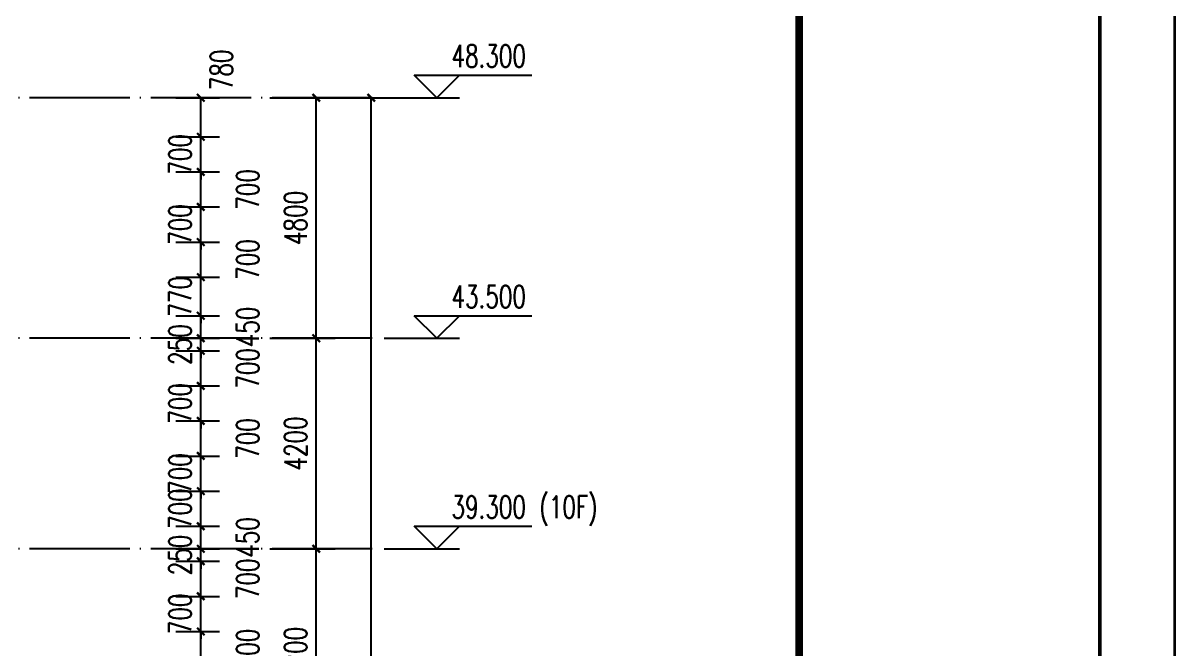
# Model space of a CAD drawing. Header units: millimetres. Extents: x 708158 to 1984082, y -168213 to -53.
# Drawn here: x 1063620 to 1086608, y -48657 to -36167 of the extents above; entities that cross this region are included whole.
import ezdxf

# ---------------------------------------------------------------- set-up
doc = ezdxf.new("R2010")
doc.units = ezdxf.units.MM
doc.header["$LTSCALE"] = 1000
doc.linetypes.add('DOTE', pattern=[2.42, 2, -0.2, 0.02, -0.2])
doc.layers.get('0').update_dxf_attribs({"color": 8})
for name, color, linetype in [('A-AXIS', 1, 'DOTE'), ('DIM_ELEV', 3, 'Continuous'), ('PUB_DIM', 3, 'Continuous'), ('PUB_TEXT', 7, 'Continuous')]:
    doc.layers.add(name, color=color, linetype=linetype)
doc.layers.add('图框', color=4, linetype='Continuous', lineweight=35)
doc.styles.add('_TCH_DIM', font='SIMPLEX', dxfattribs={"bigfont": 'GBCBIG'})
doc.styles.add('_TCH_DIM_T3', font='SIMPLEX', dxfattribs={"width": 0.705882, "bigfont": 'GBCBIG'})
doc.dimstyles.new('_TCH_ARCH&&150', dxfattribs={"dimtxt": 446.25, "dimasz": 150, "dimexe": 375, "dimexo": 450, "dimgap": 189.375, "dimtad": 1, "dimdec": 0, "dimzin": 0, "dimdsep": 46, "dimtxsty": '_TCH_DIM_T3', "dimblk": 'ARCHTICK', "dimcen": 0.09, "dimclrt": 7, "dimazin": 2, "dimtfac": 1, "dimtdec": 0, "dimtix": 1, "dimtmove": 2, "dimatfit": 3, "dimfxl": 1, "dimtolj": 1, "dimtzin": 0, "dimarcsym": 0})

# ---------------------------------------------------------------- blocks, each defined once
blk = doc.blocks.new('A$C998f5811')
at = {"layer": '图框', "color": 4}
blk.add_line((0, 0), (0, 89100), dxfattribs=at)
at = {"layer": '图框', "color": 4, "const_width": 74.2}
blk.add_lwpolyline([(-122400, 1500), (-1500, 1500), (-1500, 87600), (-122400, 87600)], close=True, dxfattribs=at)
at = {"layer": '图框', "const_width": 150}
blk.add_lwpolyline([(-7500, 87600), (-7500, 1500)], dxfattribs=at)
blk = doc.blocks.new('_ArchTick')
at = {"color": 0, "linetype": 'ByBlock', "const_width": 0.3}
blk.add_lwpolyline([(-0.5, -0.5), (0.5, 0.5)], dxfattribs=at)
blk = doc.blocks.new('*D321')
at = {"layer": 'Defpoints', "color": 0, "transparency": 16777216}
for p in [(1066219, -48307), (1067167, -48307), (1066219, -49007)]:
    blk.add_point(p, dxfattribs=at)
at = {"layer": 'PUB_DIM', "color": 0, "lineweight": -2, "transparency": 16777216}
for p, q in [((1066669, -48307), (1067542, -48307)), ((1067167, -49007), (1067167, -48307)), ((1066669, -49007), (1067542, -49007))]:
    blk.add_line(p, q, dxfattribs=at)
at = {"layer": 'PUB_DIM', "color": 0, "lineweight": -2, "transparency": 16777216, "xscale": 150, "yscale": 150, "zscale": 150}
for p, rotation in [((1067167, -48307), 90), ((1067167, -49007), 270)]:
    blk.add_blockref('_ArchTick', p, dxfattribs=dict(at, rotation=rotation))
at = {"layer": 'PUB_DIM', "color": 7, "transparency": 16777216, "insert": (1068105, -48657), "char_height": 446.2, "attachment_point": 5, "rotation": 90, "style": '_TCH_DIM_T3'}
blk.add_mtext('\\A1;700', dxfattribs=at)
blk = doc.blocks.new('*D322')
at = {"layer": 'Defpoints', "color": 0, "transparency": 16777216}
for p in [(1066219, -47607), (1067167, -47607), (1066219, -48307)]:
    blk.add_point(p, dxfattribs=at)
at = {"layer": 'PUB_DIM', "color": 0, "lineweight": -2, "transparency": 16777216}
for p, q in [((1067167, -47607), (1067167, -47457)), ((1066669, -47607), (1067542, -47607)), ((1067167, -48307), (1067167, -47607)), ((1066669, -48307), (1067542, -48307)), ((1067167, -48307), (1067167, -48457))]:
    blk.add_line(p, q, dxfattribs=at)
at = {"layer": 'PUB_DIM', "color": 0, "lineweight": -2, "transparency": 16777216, "xscale": 150, "yscale": 150, "zscale": 150}
for p, rotation in [((1067167, -47607), 270), ((1067167, -48307), 90)]:
    blk.add_blockref('_ArchTick', p, dxfattribs=dict(at, rotation=rotation))
at = {"layer": 'PUB_DIM', "color": 7, "transparency": 16777216, "insert": (1066755, -47957), "char_height": 446.2, "attachment_point": 5, "rotation": 90, "style": '_TCH_DIM_T3'}
blk.add_mtext('\\A1;700', dxfattribs=at)
blk = doc.blocks.new('*D323')
at = {"layer": 'Defpoints', "color": 0, "transparency": 16777216}
for p in [(1066219, -46907), (1067167, -46907), (1066219, -47607)]:
    blk.add_point(p, dxfattribs=at)
at = {"layer": 'PUB_DIM', "color": 0, "lineweight": -2, "transparency": 16777216}
for p, q in [((1066669, -46907), (1067542, -46907)), ((1067167, -47607), (1067167, -46907)), ((1066669, -47607), (1067542, -47607))]:
    blk.add_line(p, q, dxfattribs=at)
at = {"layer": 'PUB_DIM', "color": 0, "lineweight": -2, "transparency": 16777216, "xscale": 150, "yscale": 150, "zscale": 150}
for p, rotation in [((1067167, -46907), 90), ((1067167, -47607), 270)]:
    blk.add_blockref('_ArchTick', p, dxfattribs=dict(at, rotation=rotation))
at = {"layer": 'PUB_DIM', "color": 7, "transparency": 16777216, "insert": (1068105, -47257), "char_height": 446.2, "attachment_point": 5, "rotation": 90, "style": '_TCH_DIM_T3'}
blk.add_mtext('\\A1;700', dxfattribs=at)
blk = doc.blocks.new('*D324')
at = {"layer": 'Defpoints', "color": 0, "transparency": 16777216}
for p in [(1066219, -46657), (1067167, -46657), (1066219, -46907)]:
    blk.add_point(p, dxfattribs=at)
at = {"layer": 'PUB_DIM', "color": 0, "lineweight": -2, "transparency": 16777216}
for p, q in [((1066669, -46657), (1067542, -46657)), ((1067167, -46657), (1067167, -46507)), ((1067167, -46907), (1067167, -46657)), ((1066669, -46907), (1067542, -46907)), ((1067167, -46907), (1067167, -47057))]:
    blk.add_line(p, q, dxfattribs=at)
at = {"layer": 'PUB_DIM', "color": 0, "lineweight": -2, "transparency": 16777216, "xscale": 150, "yscale": 150, "zscale": 150}
for p, rotation in [((1067167, -46657), 270), ((1067167, -46907), 90)]:
    blk.add_blockref('_ArchTick', p, dxfattribs=dict(at, rotation=rotation))
at = {"layer": 'PUB_DIM', "color": 7, "transparency": 16777216, "insert": (1066755, -46782), "char_height": 446.2, "attachment_point": 5, "rotation": 90, "style": '_TCH_DIM_T3'}
blk.add_mtext('\\A1;250', dxfattribs=at)
blk = doc.blocks.new('*D325')
at = {"layer": 'Defpoints', "color": 0, "transparency": 16777216}
for p in [(1066219, -46207), (1067167, -46207), (1066219, -46657)]:
    blk.add_point(p, dxfattribs=at)
at = {"layer": 'PUB_DIM', "color": 0, "lineweight": -2, "transparency": 16777216}
for p, q in [((1066669, -46207), (1067542, -46207)), ((1067167, -46657), (1067167, -46207)), ((1066669, -46657), (1067542, -46657))]:
    blk.add_line(p, q, dxfattribs=at)
at = {"layer": 'PUB_DIM', "color": 0, "lineweight": -2, "transparency": 16777216, "xscale": 150, "yscale": 150, "zscale": 150}
for p, rotation in [((1067167, -46207), 90), ((1067167, -46657), 270)]:
    blk.add_blockref('_ArchTick', p, dxfattribs=dict(at, rotation=rotation))
at = {"layer": 'PUB_DIM', "color": 7, "transparency": 16777216, "insert": (1068105, -46432), "char_height": 446.2, "attachment_point": 5, "rotation": 90, "style": '_TCH_DIM_T3'}
blk.add_mtext('\\A1;450', dxfattribs=at)
blk = doc.blocks.new('*D326')
at = {"layer": 'Defpoints', "color": 0, "transparency": 16777216}
for p in [(1066219, -45507), (1067167, -45507), (1066219, -46207)]:
    blk.add_point(p, dxfattribs=at)
at = {"layer": 'PUB_DIM', "color": 0, "lineweight": -2, "transparency": 16777216}
for p, q in [((1066669, -45507), (1067542, -45507)), ((1067167, -46207), (1067167, -45507)), ((1066669, -46207), (1067542, -46207))]:
    blk.add_line(p, q, dxfattribs=at)
at = {"layer": 'PUB_DIM', "color": 0, "lineweight": -2, "transparency": 16777216, "xscale": 150, "yscale": 150, "zscale": 150}
for p, rotation in [((1067167, -45507), 90), ((1067167, -46207), 270)]:
    blk.add_blockref('_ArchTick', p, dxfattribs=dict(at, rotation=rotation))
at = {"layer": 'PUB_DIM', "color": 7, "transparency": 16777216, "insert": (1066755, -45857), "char_height": 446.2, "attachment_point": 5, "rotation": 90, "style": '_TCH_DIM_T3'}
blk.add_mtext('\\A1;700', dxfattribs=at)
blk = doc.blocks.new('*D327')
at = {"layer": 'Defpoints', "color": 0, "transparency": 16777216}
for p in [(1066219, -44807), (1067167, -44807), (1066219, -45507)]:
    blk.add_point(p, dxfattribs=at)
at = {"layer": 'PUB_DIM', "color": 0, "lineweight": -2, "transparency": 16777216}
for p, q in [((1066669, -44807), (1067542, -44807)), ((1067167, -44807), (1067167, -44657)), ((1067167, -45507), (1067167, -44807)), ((1066669, -45507), (1067542, -45507)), ((1067167, -45507), (1067167, -45657))]:
    blk.add_line(p, q, dxfattribs=at)
at = {"layer": 'PUB_DIM', "color": 0, "lineweight": -2, "transparency": 16777216, "xscale": 150, "yscale": 150, "zscale": 150}
for p, rotation in [((1067167, -44807), 270), ((1067167, -45507), 90)]:
    blk.add_blockref('_ArchTick', p, dxfattribs=dict(at, rotation=rotation))
at = {"layer": 'PUB_DIM', "color": 7, "transparency": 16777216, "insert": (1066755, -45157), "char_height": 446.2, "attachment_point": 5, "rotation": 90, "style": '_TCH_DIM_T3'}
blk.add_mtext('\\A1;700', dxfattribs=at)
blk = doc.blocks.new('*D328')
at = {"layer": 'Defpoints', "color": 0, "transparency": 16777216}
for p in [(1066219, -44107), (1067167, -44107), (1066219, -44807)]:
    blk.add_point(p, dxfattribs=at)
at = {"layer": 'PUB_DIM', "color": 0, "lineweight": -2, "transparency": 16777216}
for p, q in [((1066669, -44107), (1067542, -44107)), ((1067167, -44807), (1067167, -44107)), ((1066669, -44807), (1067542, -44807))]:
    blk.add_line(p, q, dxfattribs=at)
at = {"layer": 'PUB_DIM', "color": 0, "lineweight": -2, "transparency": 16777216, "xscale": 150, "yscale": 150, "zscale": 150}
for p, rotation in [((1067167, -44107), 90), ((1067167, -44807), 270)]:
    blk.add_blockref('_ArchTick', p, dxfattribs=dict(at, rotation=rotation))
at = {"layer": 'PUB_DIM', "color": 7, "transparency": 16777216, "insert": (1068105, -44457), "char_height": 446.2, "attachment_point": 5, "rotation": 90, "style": '_TCH_DIM_T3'}
blk.add_mtext('\\A1;700', dxfattribs=at)
blk = doc.blocks.new('*D329')
at = {"layer": 'Defpoints', "color": 0, "transparency": 16777216}
for p in [(1066219, -43407), (1067167, -43407), (1066219, -44107)]:
    blk.add_point(p, dxfattribs=at)
at = {"layer": 'PUB_DIM', "color": 0, "lineweight": -2, "transparency": 16777216}
for p, q in [((1066669, -43407), (1067542, -43407)), ((1067167, -43407), (1067167, -43257)), ((1067167, -44107), (1067167, -43407)), ((1066669, -44107), (1067542, -44107)), ((1067167, -44107), (1067167, -44257))]:
    blk.add_line(p, q, dxfattribs=at)
at = {"layer": 'PUB_DIM', "color": 0, "lineweight": -2, "transparency": 16777216, "xscale": 150, "yscale": 150, "zscale": 150}
for p, rotation in [((1067167, -43407), 270), ((1067167, -44107), 90)]:
    blk.add_blockref('_ArchTick', p, dxfattribs=dict(at, rotation=rotation))
at = {"layer": 'PUB_DIM', "color": 7, "transparency": 16777216, "insert": (1066755, -43757), "char_height": 446.2, "attachment_point": 5, "rotation": 90, "style": '_TCH_DIM_T3'}
blk.add_mtext('\\A1;700', dxfattribs=at)
blk = doc.blocks.new('*D330')
at = {"layer": 'Defpoints', "color": 0, "transparency": 16777216}
for p in [(1066219, -42707), (1067167, -42707), (1066219, -43407)]:
    blk.add_point(p, dxfattribs=at)
at = {"layer": 'PUB_DIM', "color": 0, "lineweight": -2, "transparency": 16777216}
for p, q in [((1066669, -42707), (1067542, -42707)), ((1067167, -43407), (1067167, -42707)), ((1066669, -43407), (1067542, -43407))]:
    blk.add_line(p, q, dxfattribs=at)
at = {"layer": 'PUB_DIM', "color": 0, "lineweight": -2, "transparency": 16777216, "xscale": 150, "yscale": 150, "zscale": 150}
for p, rotation in [((1067167, -42707), 90), ((1067167, -43407), 270)]:
    blk.add_blockref('_ArchTick', p, dxfattribs=dict(at, rotation=rotation))
at = {"layer": 'PUB_DIM', "color": 7, "transparency": 16777216, "insert": (1068105, -43057), "char_height": 446.2, "attachment_point": 5, "rotation": 90, "style": '_TCH_DIM_T3'}
blk.add_mtext('\\A1;700', dxfattribs=at)
blk = doc.blocks.new('*D331')
at = {"layer": 'Defpoints', "color": 0, "transparency": 16777216}
for p in [(1066219, -42457), (1067167, -42457), (1066219, -42707)]:
    blk.add_point(p, dxfattribs=at)
at = {"layer": 'PUB_DIM', "color": 0, "lineweight": -2, "transparency": 16777216}
for p, q in [((1066669, -42457), (1067542, -42457)), ((1067167, -42457), (1067167, -42307)), ((1067167, -42707), (1067167, -42457)), ((1066669, -42707), (1067542, -42707)), ((1067167, -42707), (1067167, -42857))]:
    blk.add_line(p, q, dxfattribs=at)
at = {"layer": 'PUB_DIM', "color": 0, "lineweight": -2, "transparency": 16777216, "xscale": 150, "yscale": 150, "zscale": 150}
for p, rotation in [((1067167, -42457), 270), ((1067167, -42707), 90)]:
    blk.add_blockref('_ArchTick', p, dxfattribs=dict(at, rotation=rotation))
at = {"layer": 'PUB_DIM', "color": 7, "transparency": 16777216, "insert": (1066755, -42582), "char_height": 446.2, "attachment_point": 5, "rotation": 90, "style": '_TCH_DIM_T3'}
blk.add_mtext('\\A1;250', dxfattribs=at)
blk = doc.blocks.new('*D332')
at = {"layer": 'Defpoints', "color": 0, "transparency": 16777216}
for p in [(1066219, -42007), (1067167, -42007), (1066219, -42457)]:
    blk.add_point(p, dxfattribs=at)
at = {"layer": 'PUB_DIM', "color": 0, "lineweight": -2, "transparency": 16777216}
for p, q in [((1066669, -42007), (1067542, -42007)), ((1067167, -42457), (1067167, -42007)), ((1066669, -42457), (1067542, -42457))]:
    blk.add_line(p, q, dxfattribs=at)
at = {"layer": 'PUB_DIM', "color": 0, "lineweight": -2, "transparency": 16777216, "xscale": 150, "yscale": 150, "zscale": 150}
for p, rotation in [((1067167, -42007), 90), ((1067167, -42457), 270)]:
    blk.add_blockref('_ArchTick', p, dxfattribs=dict(at, rotation=rotation))
at = {"layer": 'PUB_DIM', "color": 7, "transparency": 16777216, "insert": (1068105, -42232), "char_height": 446.2, "attachment_point": 5, "rotation": 90, "style": '_TCH_DIM_T3'}
blk.add_mtext('\\A1;450', dxfattribs=at)
blk = doc.blocks.new('*D333')
at = {"layer": 'Defpoints', "color": 0, "transparency": 16777216}
for p in [(1066219, -41237), (1067167, -41237), (1066219, -42007)]:
    blk.add_point(p, dxfattribs=at)
at = {"layer": 'PUB_DIM', "color": 0, "lineweight": -2, "transparency": 16777216}
for p, q in [((1067167, -41237), (1067167, -41087)), ((1066669, -41237), (1067542, -41237)), ((1067167, -42007), (1067167, -41237)), ((1066669, -42007), (1067542, -42007)), ((1067167, -42007), (1067167, -42157))]:
    blk.add_line(p, q, dxfattribs=at)
at = {"layer": 'PUB_DIM', "color": 0, "lineweight": -2, "transparency": 16777216, "xscale": 150, "yscale": 150, "zscale": 150}
for p, rotation in [((1067167, -41237), 270), ((1067167, -42007), 90)]:
    blk.add_blockref('_ArchTick', p, dxfattribs=dict(at, rotation=rotation))
at = {"layer": 'PUB_DIM', "color": 7, "transparency": 16777216, "insert": (1066755, -41622), "char_height": 446.2, "attachment_point": 5, "rotation": 90, "style": '_TCH_DIM_T3'}
blk.add_mtext('\\A1;770', dxfattribs=at)
blk = doc.blocks.new('*D334')
at = {"layer": 'Defpoints', "color": 0, "transparency": 16777216}
for p in [(1066219, -40537), (1067167, -40537), (1066219, -41237)]:
    blk.add_point(p, dxfattribs=at)
at = {"layer": 'PUB_DIM', "color": 0, "lineweight": -2, "transparency": 16777216}
for p, q in [((1066669, -40537), (1067542, -40537)), ((1067167, -41237), (1067167, -40537)), ((1066669, -41237), (1067542, -41237))]:
    blk.add_line(p, q, dxfattribs=at)
at = {"layer": 'PUB_DIM', "color": 0, "lineweight": -2, "transparency": 16777216, "xscale": 150, "yscale": 150, "zscale": 150}
for p, rotation in [((1067167, -40537), 90), ((1067167, -41237), 270)]:
    blk.add_blockref('_ArchTick', p, dxfattribs=dict(at, rotation=rotation))
at = {"layer": 'PUB_DIM', "color": 7, "transparency": 16777216, "insert": (1068105, -40887), "char_height": 446.2, "attachment_point": 5, "rotation": 90, "style": '_TCH_DIM_T3'}
blk.add_mtext('\\A1;700', dxfattribs=at)
blk = doc.blocks.new('*D335')
at = {"layer": 'Defpoints', "color": 0, "transparency": 16777216}
for p in [(1066219, -39837), (1067167, -39837), (1066219, -40537)]:
    blk.add_point(p, dxfattribs=at)
at = {"layer": 'PUB_DIM', "color": 0, "lineweight": -2, "transparency": 16777216}
for p, q in [((1067167, -39837), (1067167, -39687)), ((1066669, -39837), (1067542, -39837)), ((1067167, -40537), (1067167, -39837)), ((1066669, -40537), (1067542, -40537)), ((1067167, -40537), (1067167, -40687))]:
    blk.add_line(p, q, dxfattribs=at)
at = {"layer": 'PUB_DIM', "color": 0, "lineweight": -2, "transparency": 16777216, "xscale": 150, "yscale": 150, "zscale": 150}
for p, rotation in [((1067167, -39837), 270), ((1067167, -40537), 90)]:
    blk.add_blockref('_ArchTick', p, dxfattribs=dict(at, rotation=rotation))
at = {"layer": 'PUB_DIM', "color": 7, "transparency": 16777216, "insert": (1066755, -40187), "char_height": 446.2, "attachment_point": 5, "rotation": 90, "style": '_TCH_DIM_T3'}
blk.add_mtext('\\A1;700', dxfattribs=at)
blk = doc.blocks.new('*D336')
at = {"layer": 'Defpoints', "color": 0, "transparency": 16777216}
for p in [(1066219, -39137), (1067167, -39137), (1066219, -39837)]:
    blk.add_point(p, dxfattribs=at)
at = {"layer": 'PUB_DIM', "color": 0, "lineweight": -2, "transparency": 16777216}
for p, q in [((1066669, -39137), (1067542, -39137)), ((1067167, -39837), (1067167, -39137)), ((1066669, -39837), (1067542, -39837))]:
    blk.add_line(p, q, dxfattribs=at)
at = {"layer": 'PUB_DIM', "color": 0, "lineweight": -2, "transparency": 16777216, "xscale": 150, "yscale": 150, "zscale": 150}
for p, rotation in [((1067167, -39137), 90), ((1067167, -39837), 270)]:
    blk.add_blockref('_ArchTick', p, dxfattribs=dict(at, rotation=rotation))
at = {"layer": 'PUB_DIM', "color": 7, "transparency": 16777216, "insert": (1068105, -39487), "char_height": 446.2, "attachment_point": 5, "rotation": 90, "style": '_TCH_DIM_T3'}
blk.add_mtext('\\A1;700', dxfattribs=at)
blk = doc.blocks.new('*D337')
at = {"layer": 'Defpoints', "color": 0, "transparency": 16777216}
for p in [(1066219, -38437), (1067167, -38437), (1066219, -39137)]:
    blk.add_point(p, dxfattribs=at)
at = {"layer": 'PUB_DIM', "color": 0, "lineweight": -2, "transparency": 16777216}
for p, q in [((1067167, -38437), (1067167, -38287)), ((1066669, -38437), (1067542, -38437)), ((1067167, -39137), (1067167, -38437)), ((1066669, -39137), (1067542, -39137)), ((1067167, -39137), (1067167, -39287))]:
    blk.add_line(p, q, dxfattribs=at)
at = {"layer": 'PUB_DIM', "color": 0, "lineweight": -2, "transparency": 16777216, "xscale": 150, "yscale": 150, "zscale": 150}
for p, rotation in [((1067167, -38437), 270), ((1067167, -39137), 90)]:
    blk.add_blockref('_ArchTick', p, dxfattribs=dict(at, rotation=rotation))
at = {"layer": 'PUB_DIM', "color": 7, "transparency": 16777216, "insert": (1066755, -38787), "char_height": 446.2, "attachment_point": 5, "rotation": 90, "style": '_TCH_DIM_T3'}
blk.add_mtext('\\A1;700', dxfattribs=at)
blk = doc.blocks.new('*D338')
at = {"layer": 'Defpoints', "color": 0, "transparency": 16777216}
for p in [(1066219, -37657), (1067167, -37657), (1066219, -38437)]:
    blk.add_point(p, dxfattribs=at)
at = {"layer": 'PUB_DIM', "color": 0, "lineweight": -2, "transparency": 16777216}
for p, q in [((1066669, -37657), (1067542, -37657)), ((1067167, -38437), (1067167, -37657)), ((1066669, -38437), (1067542, -38437))]:
    blk.add_line(p, q, dxfattribs=at)
at = {"layer": 'PUB_DIM', "color": 0, "lineweight": -2, "transparency": 16777216, "xscale": 150, "yscale": 150, "zscale": 150}
for p, rotation in [((1067167, -37657), 90), ((1067167, -38437), 270)]:
    blk.add_blockref('_ArchTick', p, dxfattribs=dict(at, rotation=rotation))
at = {"layer": 'PUB_DIM', "color": 7, "transparency": 16777216, "insert": (1067580, -37102), "char_height": 446.2, "attachment_point": 5, "rotation": 90, "style": '_TCH_DIM_T3'}
blk.add_mtext('\\A1;780', dxfattribs=at)
blk = doc.blocks.new('*D755')
at = {"layer": 'Defpoints', "color": 0, "transparency": 16777216}
for p in [(1068094, -37657), (1070567, -37657), (1068094, -85957)]:
    blk.add_point(p, dxfattribs=at)
at = {"layer": 'PUB_DIM', "color": 0, "lineweight": -2, "transparency": 16777216}
for p, q in [((1068544, -37657), (1070942, -37657)), ((1070567, -85957), (1070567, -37657)), ((1068544, -85957), (1070942, -85957))]:
    blk.add_line(p, q, dxfattribs=at)
at = {"layer": 'PUB_DIM', "color": 0, "lineweight": -2, "transparency": 16777216, "xscale": 150, "yscale": 150, "zscale": 150}
for p, rotation in [((1070567, -37657), 90), ((1070567, -85957), 270)]:
    blk.add_blockref('_ArchTick', p, dxfattribs=dict(at, rotation=rotation))
at = {"layer": 'PUB_DIM', "color": 7, "transparency": 16777216, "insert": (1070155, -61807), "char_height": 446.2, "attachment_point": 5, "rotation": 90, "style": '_TCH_DIM_T3'}
blk.add_mtext('\\A1;48300', dxfattribs=at)
blk = doc.blocks.new('*D764')
at = {"layer": 'Defpoints', "color": 0, "transparency": 16777216}
for p in [(1068094, -46657), (1069471, -46657), (1068094, -50857)]:
    blk.add_point(p, dxfattribs=at)
at = {"layer": 'PUB_DIM', "color": 0, "lineweight": -2, "transparency": 16777216}
for p, q in [((1068544, -46657), (1069846, -46657)), ((1069471, -50857), (1069471, -46657)), ((1068544, -50857), (1069846, -50857))]:
    blk.add_line(p, q, dxfattribs=at)
at = {"layer": 'PUB_DIM', "color": 0, "lineweight": -2, "transparency": 16777216, "xscale": 150, "yscale": 150, "zscale": 150}
for p, rotation in [((1069471, -46657), 90), ((1069471, -50857), 270)]:
    blk.add_blockref('_ArchTick', p, dxfattribs=dict(at, rotation=rotation))
at = {"layer": 'PUB_DIM', "color": 7, "transparency": 16777216, "insert": (1069058, -48757), "char_height": 446.2, "attachment_point": 5, "rotation": 90, "style": '_TCH_DIM_T3'}
blk.add_mtext('\\A1;4200', dxfattribs=at)
blk = doc.blocks.new('*D765')
at = {"layer": 'Defpoints', "color": 0, "transparency": 16777216}
for p in [(1068094, -42457), (1069471, -42457), (1068094, -46657)]:
    blk.add_point(p, dxfattribs=at)
at = {"layer": 'PUB_DIM', "color": 0, "lineweight": -2, "transparency": 16777216}
for p, q in [((1068544, -42457), (1069846, -42457)), ((1069471, -46657), (1069471, -42457)), ((1068544, -46657), (1069846, -46657))]:
    blk.add_line(p, q, dxfattribs=at)
at = {"layer": 'PUB_DIM', "color": 0, "lineweight": -2, "transparency": 16777216, "xscale": 150, "yscale": 150, "zscale": 150}
for p, rotation in [((1069471, -42457), 90), ((1069471, -46657), 270)]:
    blk.add_blockref('_ArchTick', p, dxfattribs=dict(at, rotation=rotation))
at = {"layer": 'PUB_DIM', "color": 7, "transparency": 16777216, "insert": (1069058, -44557), "char_height": 446.2, "attachment_point": 5, "rotation": 90, "style": '_TCH_DIM_T3'}
blk.add_mtext('\\A1;4200', dxfattribs=at)
blk = doc.blocks.new('*D766')
at = {"layer": 'Defpoints', "color": 0, "transparency": 16777216}
for p in [(1068094, -37657), (1069471, -37657), (1068094, -42457)]:
    blk.add_point(p, dxfattribs=at)
at = {"layer": 'PUB_DIM', "color": 0, "lineweight": -2, "transparency": 16777216}
for p, q in [((1068544, -37657), (1069846, -37657)), ((1069471, -42457), (1069471, -37657)), ((1068544, -42457), (1069846, -42457))]:
    blk.add_line(p, q, dxfattribs=at)
at = {"layer": 'PUB_DIM', "color": 0, "lineweight": -2, "transparency": 16777216, "xscale": 150, "yscale": 150, "zscale": 150}
for p, rotation in [((1069471, -37657), 90), ((1069471, -42457), 270)]:
    blk.add_blockref('_ArchTick', p, dxfattribs=dict(at, rotation=rotation))
at = {"layer": 'PUB_DIM', "color": 7, "transparency": 16777216, "insert": (1069058, -40057), "char_height": 446.2, "attachment_point": 5, "rotation": 90, "style": '_TCH_DIM_T3'}
blk.add_mtext('\\A1;4800', dxfattribs=at)

msp = doc.modelspace()

# ---------------------------------------------------------------- linework, layer by layer
at = {"layer": 'A-AXIS'}
for p, q in [((1070590.5, -37656.7), (1028603.6, -37656.7)), ((1070590.5, -42456.7), (1028603.6, -42456.7)), ((1070590.5, -46656.7), (1028603.6, -46656.7))]:
    msp.add_line(p, q, dxfattribs=at)
at = {"layer": 'DIM_ELEV'}
for p, q in [((1071877.9, -37656.7), (1071427.9, -37206.7)), ((1071427.9, -37206.7), (1073775.4, -37206.7)), ((1071877.9, -37656.7), (1072327.9, -37206.7)), ((1070827.9, -37656.7), (1072327.9, -37656.7)), ((1071877.9, -42456.7), (1071427.9, -42006.7)), ((1071427.9, -42006.7), (1073775.4, -42006.7)), ((1071877.9, -42456.7), (1072327.9, -42006.7)), ((1070827.9, -42456.7), (1072327.9, -42456.7)), ((1071877.9, -46656.7), (1071427.9, -46206.7)), ((1071427.9, -46206.7), (1073775.4, -46206.7)), ((1071877.9, -46656.7), (1072327.9, -46206.7)), ((1070827.9, -46656.7), (1072327.9, -46656.7))]:
    msp.add_line(p, q, dxfattribs=at)

# ---------------------------------------------------------------- block references
msp.add_blockref('A$C998f5811', (1086607.6, -107699.9))

# ---------------------------------------------------------------- texts
at = {"layer": 'PUB_TEXT', "style": '_TCH_DIM', "width": 0.705882}
for s, p in [('48.300', (1072170.4, -37049.2)), ('43.500', (1072170.4, -41849.2)), ('39.300', (1072170.4, -46049.2)), ('(10F)', (1073925.4, -46049.2))]:
    msp.add_text(s, height=446.25, dxfattribs=at).set_placement(p)

# ---------------------------------------------------------------- dimensions: what is measured, and where the dimension line sits
at = {"layer": 'PUB_DIM'}
for base, p1, p2, picture, middle in [((1067167.2, -37656.7), (1066219.5, -38436.7), (1066219.5, -37656.7), '*D338', (1067579.7, -37101.7)), ((1067167.2, -39136.7), (1066219.5, -39836.7), (1066219.5, -39136.7), '*D336', (1068104.7, -39486.7)), ((1067167.2, -40536.7), (1066219.5, -41236.7), (1066219.5, -40536.7), '*D334', (1068104.7, -40886.7)), ((1067167.2, -42006.7), (1066219.5, -42456.7), (1066219.5, -42006.7), '*D332', (1068104.7, -42231.7)), ((1067167.2, -42706.7), (1066219.5, -43406.7), (1066219.5, -42706.7), '*D330', (1068104.7, -43056.7)), ((1067167.2, -44106.7), (1066219.5, -44806.7), (1066219.5, -44106.7), '*D328', (1068104.7, -44456.7)), ((1067167.2, -45506.7), (1066219.5, -46206.7), (1066219.5, -45506.7), '*D326', (1066754.7, -45856.7)), ((1067167.2, -46206.7), (1066219.5, -46656.7), (1066219.5, -46206.7), '*D325', (1068104.7, -46431.7)), ((1067167.2, -46906.7), (1066219.5, -47606.7), (1066219.5, -46906.7), '*D323', (1068104.7, -47256.7)), ((1067167.2, -48306.7), (1066219.5, -49006.7), (1066219.5, -48306.7), '*D321', (1068104.7, -48656.7))]:
    dim = msp.add_linear_dim(base=base, p1=p1, p2=p2, angle=90, dimstyle='_TCH_ARCH&&150', dxfattribs=at)
    dim.commit()
    dim.dimension.update_dxf_attribs({"geometry": picture, "text_midpoint": middle, "dimtype": 129})
for p1, p2, distance, picture, middle in [((1068094.2, -85956.7), (1068094.2, -37656.7), -2473.1, '*D755', (1070154.8, -61806.7)), ((1068094.2, -42456.7), (1068094.2, -37656.7), -1376.7, '*D766', (1069058.4, -40056.7)), ((1066219.5, -39136.7), (1066219.5, -38436.7), -947.8, '*D337', (1066754.7, -38786.7)), ((1066219.5, -40536.7), (1066219.5, -39836.7), -947.8, '*D335', (1066754.7, -40186.7)), ((1066219.5, -42006.7), (1066219.5, -41236.7), -947.8, '*D333', (1066754.7, -41621.7)), ((1066219.5, -42706.7), (1066219.5, -42456.7), -947.8, '*D331', (1066754.7, -42581.7)), ((1068094.2, -46656.7), (1068094.2, -42456.7), -1376.7, '*D765', (1069058.4, -44556.7)), ((1066219.5, -44106.7), (1066219.5, -43406.7), -947.8, '*D329', (1066754.7, -43756.7)), ((1066219.5, -45506.7), (1066219.5, -44806.7), -947.8, '*D327', (1066754.7, -45156.7)), ((1066219.5, -46906.7), (1066219.5, -46656.7), -947.8, '*D324', (1066754.7, -46781.7)), ((1068094.2, -50856.7), (1068094.2, -46656.7), -1376.7, '*D764', (1069058.4, -48756.7)), ((1066219.5, -48306.7), (1066219.5, -47606.7), -947.8, '*D322', (1066754.7, -47956.7))]:
    dim = msp.add_aligned_dim(p1=p1, p2=p2, distance=distance, dimstyle='_TCH_ARCH&&150', dxfattribs=at)
    dim.commit()
    dim.dimension.update_dxf_attribs({"geometry": picture, "text_midpoint": middle})

doc.saveas('drawing.dxf')
